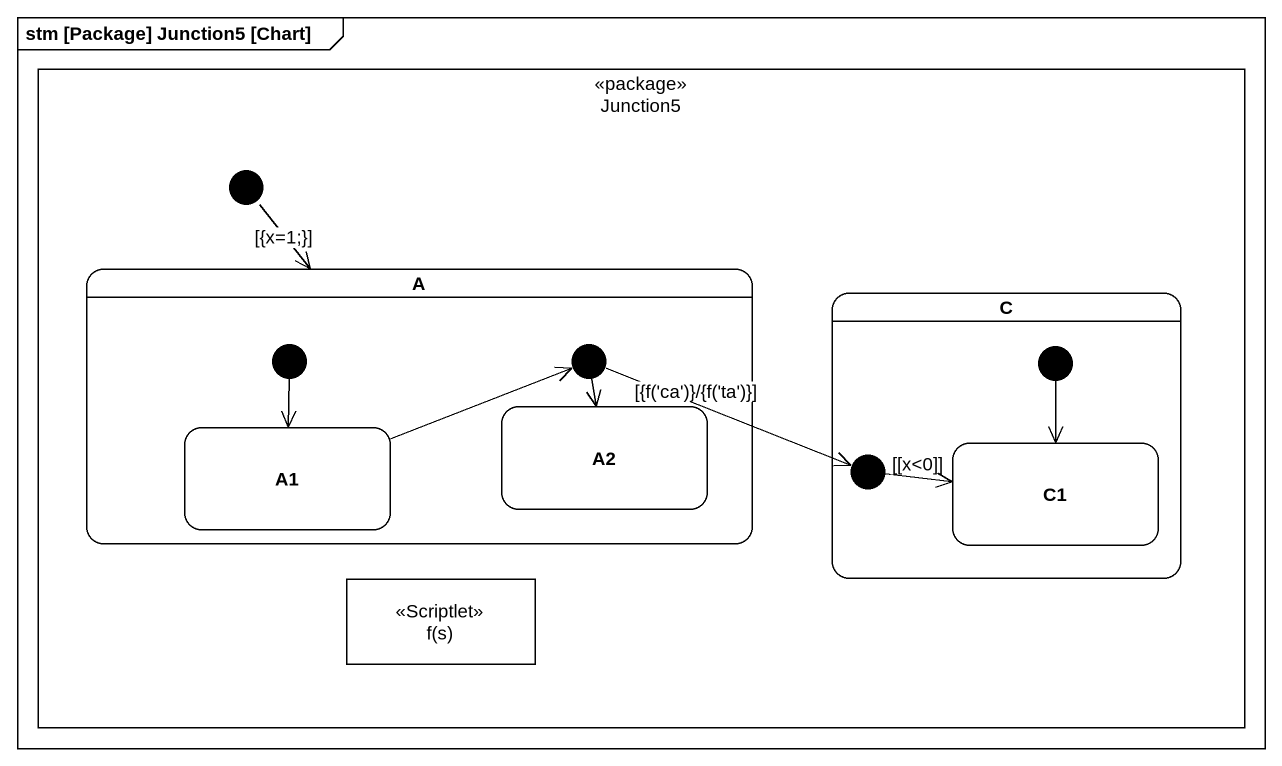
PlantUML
@startuml
mainframe stm [Package] Junction5 [Chart]
hide empty description
state Junction5 <<package>> {
  state A {
    state junction1 <<choice>>
    state A1
    state A2
    [*] --> A1
  }
  state C {
    state junction2 <<choice>>
    state C1
    [*] --> C1
  }
  state "f(s)" as f_s <<Scriptlet>>
  [*] --> A : [{x=1;}]
}
junction1 --> A2
junction1 -right-> junction2 : [{f('ca')}/{f('ta')}]
A1 -right-> junction1
junction2 -right-> C1 : ~[~[x<0]]
@enduml
